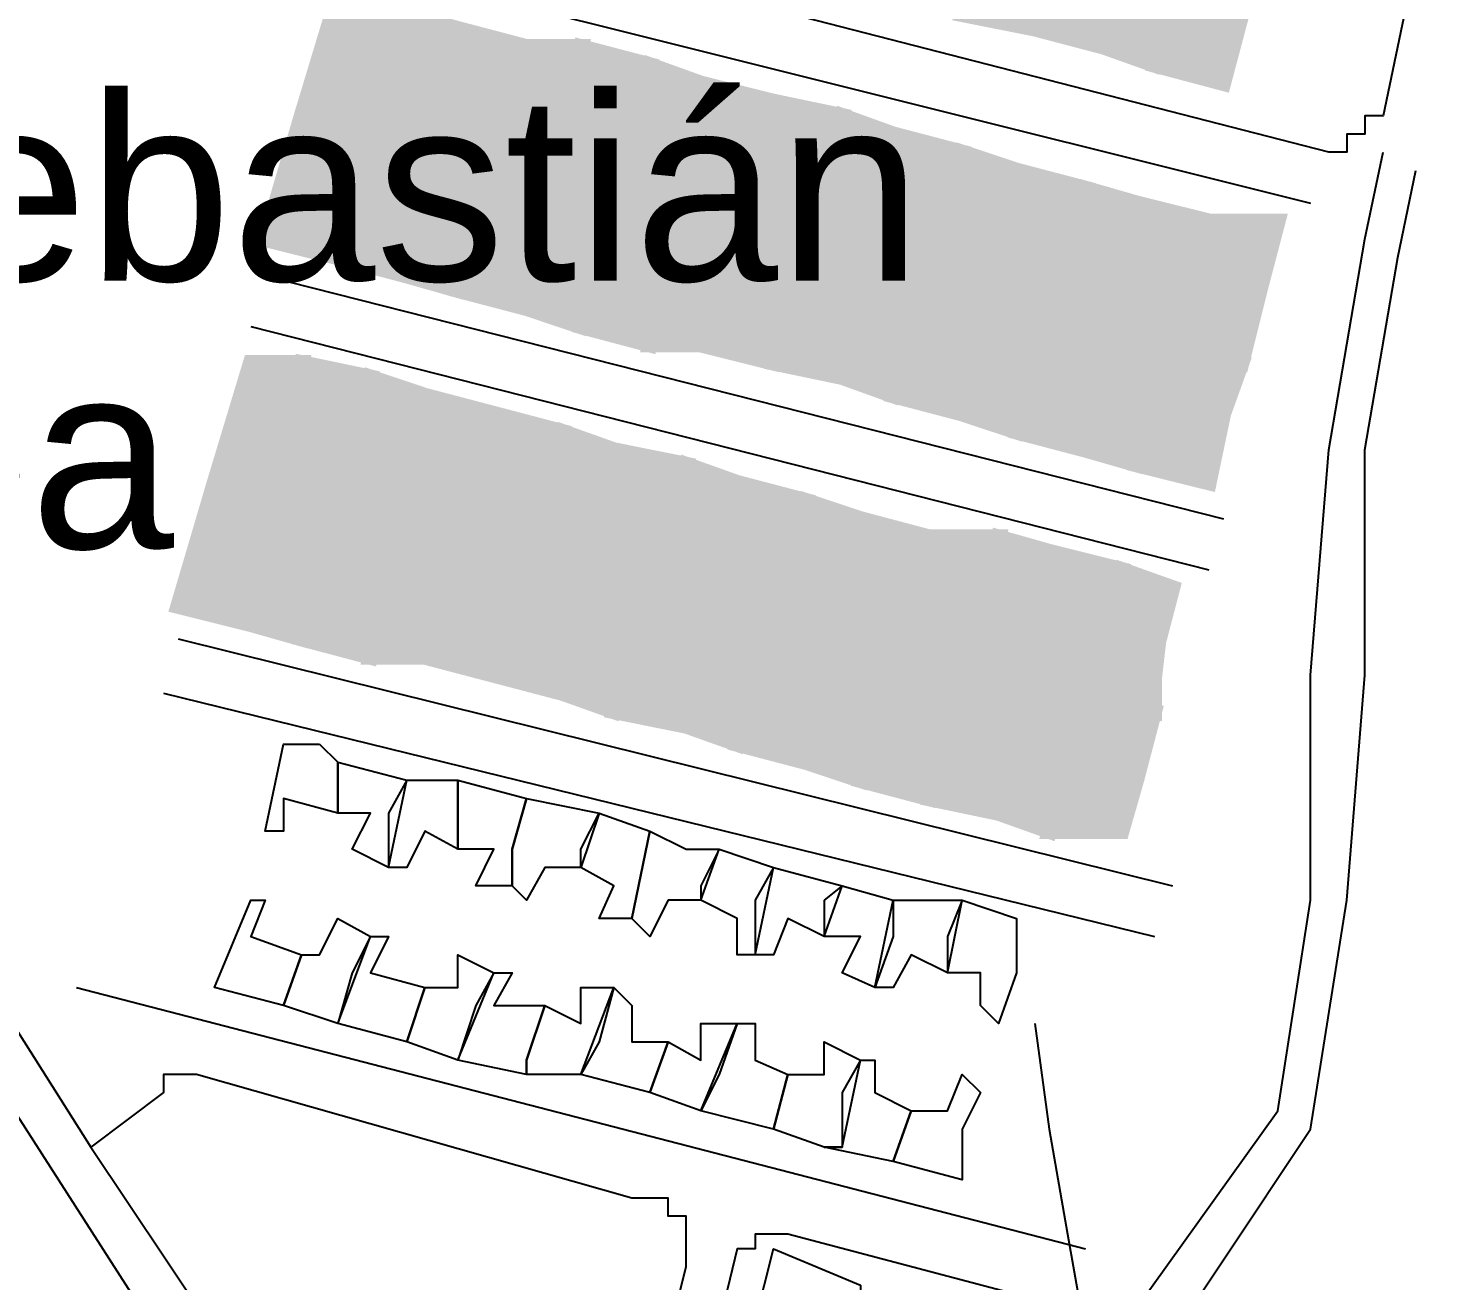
# Model space of a CAD drawing. Header units: millimetres. Extents: x -3588 to 75209, y -3737 to 38254.
# Drawn here: x 28074.4 to 28183.7, y 19218.1 to 19315.5 of the extents above; entities that cross this region are included whole.
import ezdxf

# ---------------------------------------------------------------- set-up
doc = ezdxf.new("R2010")
doc.units = ezdxf.units.MM
for name, color, linetype in [('H', 250, 'Continuous'), ('P', 253, 'Continuous'), ('T', 7, 'Continuous')]:
    doc.layers.add(name, color=color, linetype=linetype)

msp = doc.modelspace()

# ---------------------------------------------------------------- hatches: boundary and pattern name
at = {"layer": 'H', "linetype": 'Continuous'}
for points in [[(28155.473, 19324.774), (28152.64, 19315.171), (28147.279, 19316.58), (28149.824, 19326.182), (28155.473, 19324.774), (28155.473, 19324.774)], [(28159.41, 19323.365), (28158.001, 19313.763), (28152.64, 19315.171), (28155.473, 19324.774), (28159.41, 19323.365), (28159.41, 19323.365)], [(28164.787, 19321.957), (28162.242, 19312.643), (28158.001, 19313.763), (28159.41, 19323.365), (28164.787, 19321.957), (28164.787, 19321.957)], [(28170.148, 19320.533), (28167.604, 19311.219), (28162.242, 19312.643), (28164.787, 19321.957), (28170.148, 19320.533), (28170.148, 19320.533)], [(28103.813, 19316.58), (28101.268, 19306.994), (28095.619, 19308.402), (28098.436, 19318.004), (28103.813, 19316.58), (28103.813, 19316.58)], [(28108.038, 19315.171), (28105.221, 19305.857), (28101.268, 19306.994), (28103.813, 19316.58), (28108.038, 19315.171), (28108.038, 19315.171)], [(28113.399, 19313.763), (28110.582, 19304.449), (28105.221, 19305.857), (28108.038, 19315.171), (28113.399, 19313.763), (28113.399, 19313.763)], [(28117.352, 19313.763), (28114.823, 19303.041), (28110.582, 19304.449), (28113.399, 19313.763), (28117.352, 19313.763), (28117.352, 19313.763)], [(28122.713, 19312.643), (28120.185, 19303.041), (28114.823, 19303.041), (28117.352, 19313.763), (28122.713, 19312.643), (28122.713, 19312.643)], [(28126.954, 19311.219), (28125.546, 19301.632), (28120.185, 19303.041), (28122.713, 19312.643), (28126.954, 19311.219), (28126.954, 19311.219)], [(28132.315, 19309.81), (28129.499, 19300.208), (28125.546, 19301.632), (28126.954, 19311.219), (28132.315, 19309.81), (28132.315, 19309.81)], [(28137.677, 19308.402), (28135.148, 19299.088), (28129.499, 19300.208), (28132.315, 19309.81), (28137.677, 19308.402), (28137.677, 19308.402)], [(28101.268, 19306.994), (28098.436, 19297.679), (28093.074, 19299.088), (28095.619, 19308.402), (28101.268, 19306.994), (28101.268, 19306.994)], [(28141.918, 19306.994), (28139.085, 19297.679), (28135.148, 19299.088), (28137.677, 19308.402), (28141.918, 19306.994), (28141.918, 19306.994)], [(28105.221, 19305.857), (28103.813, 19296.255), (28098.436, 19297.679), (28101.268, 19306.994), (28105.221, 19305.857), (28105.221, 19305.857)], [(28147.279, 19305.857), (28144.462, 19296.255), (28139.085, 19297.679), (28141.918, 19306.994), (28147.279, 19305.857), (28147.279, 19305.857)], [(28110.582, 19304.449), (28108.038, 19294.847), (28103.813, 19296.255), (28105.221, 19305.857), (28110.582, 19304.449), (28110.582, 19304.449)], [(28151.232, 19304.449), (28149.824, 19294.847), (28144.462, 19296.255), (28147.279, 19305.857), (28151.232, 19304.449), (28151.232, 19304.449)], [(28114.823, 19303.041), (28113.399, 19293.438), (28108.038, 19294.847), (28110.582, 19304.449), (28114.823, 19303.041), (28114.823, 19303.041)], [(28156.593, 19303.041), (28154.048, 19293.438), (28149.824, 19294.847), (28151.232, 19304.449), (28156.593, 19303.041), (28156.593, 19303.041)], [(28120.185, 19303.041), (28117.352, 19292.318), (28113.399, 19293.438), (28114.823, 19303.041), (28120.185, 19303.041), (28120.185, 19303.041)], [(28125.546, 19301.632), (28122.713, 19290.894), (28117.352, 19292.318), (28120.185, 19303.041), (28125.546, 19301.632), (28125.546, 19301.632)], [(28160.834, 19301.632), (28159.41, 19292.318), (28154.048, 19293.438), (28156.593, 19303.041), (28160.834, 19301.632), (28160.834, 19301.632)], [(28129.499, 19300.208), (28126.954, 19290.894), (28122.713, 19290.894), (28125.546, 19301.632), (28129.499, 19300.208), (28129.499, 19300.208)], [(28166.195, 19300.208), (28163.363, 19290.894), (28159.41, 19292.318), (28160.834, 19301.632), (28166.195, 19300.208), (28166.195, 19300.208)], [(28135.148, 19299.088), (28132.315, 19289.486), (28126.954, 19290.894), (28129.499, 19300.208), (28135.148, 19299.088), (28135.148, 19299.088)], [(28171.557, 19300.208), (28169.012, 19289.486), (28163.363, 19290.894), (28166.195, 19300.208), (28171.557, 19300.208), (28171.557, 19300.208)], [(28139.085, 19297.679), (28137.677, 19288.077), (28132.315, 19289.486), (28135.148, 19299.088), (28139.085, 19297.679), (28139.085, 19297.679)], [(28144.462, 19296.255), (28141.918, 19286.669), (28137.677, 19288.077), (28139.085, 19297.679), (28144.462, 19296.255), (28144.462, 19296.255)], [(28149.824, 19294.847), (28147.279, 19285.533), (28141.918, 19286.669), (28144.462, 19296.255), (28149.824, 19294.847), (28149.824, 19294.847)], [(28154.048, 19293.438), (28151.232, 19284.124), (28147.279, 19285.533), (28149.824, 19294.847), (28154.048, 19293.438), (28154.048, 19293.438)], [(28159.41, 19292.318), (28156.593, 19282.716), (28151.232, 19284.124), (28154.048, 19293.438), (28159.41, 19292.318), (28159.41, 19292.318)], [(28163.363, 19290.894), (28160.834, 19281.308), (28156.593, 19282.716), (28159.41, 19292.318), (28163.363, 19290.894), (28163.363, 19290.894)], [(28169.012, 19289.486), (28166.195, 19279.883), (28160.834, 19281.308), (28163.363, 19290.894), (28169.012, 19289.486), (28169.012, 19289.486)], [(28095.619, 19289.486), (28093.074, 19278.763), (28088.849, 19279.883), (28091.666, 19289.486), (28095.619, 19289.486), (28095.619, 19289.486)], [(28101.268, 19288.077), (28098.436, 19277.355), (28093.074, 19278.763), (28095.619, 19289.486), (28101.268, 19288.077), (28101.268, 19288.077)], [(28105.221, 19286.669), (28103.813, 19277.355), (28098.436, 19277.355), (28101.268, 19288.077), (28105.221, 19286.669), (28105.221, 19286.669)], [(28110.582, 19285.533), (28108.038, 19275.93), (28103.813, 19277.355), (28105.221, 19286.669), (28110.582, 19285.533), (28110.582, 19285.533)], [(28115.944, 19284.124), (28113.399, 19274.522), (28108.038, 19275.93), (28110.582, 19285.533), (28115.944, 19284.124), (28115.944, 19284.124)], [(28120.185, 19282.716), (28117.352, 19273.114), (28113.399, 19274.522), (28115.944, 19284.124), (28120.185, 19282.716), (28120.185, 19282.716)], [(28125.546, 19281.308), (28122.713, 19271.993), (28117.352, 19273.114), (28120.185, 19282.716), (28125.546, 19281.308), (28125.546, 19281.308)], [(28129.499, 19279.883), (28128.363, 19270.569), (28122.713, 19271.993), (28125.546, 19281.308), (28129.499, 19279.883), (28129.499, 19279.883)], [(28093.074, 19278.763), (28091.666, 19269.161), (28086.305, 19270.569), (28088.849, 19279.883), (28093.074, 19278.763), (28093.074, 19278.763)], [(28135.148, 19278.763), (28132.315, 19269.161), (28128.363, 19270.569), (28129.499, 19279.883), (28135.148, 19278.763), (28135.148, 19278.763)], [(28098.436, 19277.355), (28095.619, 19267.752), (28091.666, 19269.161), (28093.074, 19278.763), (28098.436, 19277.355), (28098.436, 19277.355)], [(28139.085, 19277.355), (28137.677, 19267.752), (28132.315, 19269.161), (28135.148, 19278.763), (28139.085, 19277.355), (28139.085, 19277.355)], [(28103.813, 19277.355), (28101.268, 19266.344), (28095.619, 19267.752), (28098.436, 19277.355), (28103.813, 19277.355), (28103.813, 19277.355)], [(28108.038, 19275.93), (28105.221, 19266.344), (28101.268, 19266.344), (28103.813, 19277.355), (28108.038, 19275.93), (28108.038, 19275.93)], [(28144.462, 19275.93), (28141.918, 19266.344), (28137.677, 19267.752), (28139.085, 19277.355), (28144.462, 19275.93), (28144.462, 19275.93)], [(28113.399, 19274.522), (28110.582, 19265.208), (28105.221, 19266.344), (28108.038, 19275.93), (28113.399, 19274.522), (28113.399, 19274.522)], [(28149.824, 19275.93), (28147.279, 19265.208), (28141.918, 19266.344), (28144.462, 19275.93), (28149.824, 19275.93), (28149.824, 19275.93)], [(28154.048, 19274.522), (28151.232, 19263.8), (28147.279, 19265.208), (28149.824, 19275.93), (28154.048, 19274.522), (28154.048, 19274.522)], [(28117.352, 19273.114), (28115.944, 19263.8), (28110.582, 19265.208), (28113.399, 19274.522), (28117.352, 19273.114), (28117.352, 19273.114)], [(28159.41, 19273.114), (28156.593, 19263.8), (28151.232, 19263.8), (28154.048, 19274.522), (28159.41, 19273.114), (28159.41, 19273.114)], [(28122.713, 19271.993), (28120.185, 19262.391), (28115.944, 19263.8), (28117.352, 19273.114), (28122.713, 19271.993), (28122.713, 19271.993)], [(28163.363, 19271.993), (28162.242, 19262.391), (28156.593, 19263.8), (28159.41, 19273.114), (28163.363, 19271.993), (28163.363, 19271.993)], [(28128.363, 19270.569), (28125.546, 19260.983), (28120.185, 19262.391), (28122.713, 19271.993), (28128.363, 19270.569), (28128.363, 19270.569)], [(28132.315, 19269.161), (28129.499, 19259.559), (28125.546, 19260.983), (28128.363, 19270.569), (28132.315, 19269.161), (28132.315, 19269.161)], [(28137.677, 19267.752), (28135.148, 19258.438), (28129.499, 19259.559), (28132.315, 19269.161), (28137.677, 19267.752), (28137.677, 19267.752)], [(28141.918, 19266.344), (28139.085, 19257.03), (28135.148, 19258.438), (28137.677, 19267.752), (28141.918, 19266.344), (28141.918, 19266.344)], [(28147.279, 19265.208), (28144.462, 19255.606), (28139.085, 19257.03), (28141.918, 19266.344), (28147.279, 19265.208), (28147.279, 19265.208)], [(28151.232, 19263.8), (28149.824, 19254.197), (28144.462, 19255.606), (28147.279, 19265.208), (28151.232, 19263.8), (28151.232, 19263.8)], [(28156.593, 19263.8), (28154.048, 19252.789), (28149.824, 19254.197), (28151.232, 19263.8), (28156.593, 19263.8), (28156.593, 19263.8)], [(28162.242, 19262.391), (28159.41, 19252.789), (28154.048, 19252.789), (28156.593, 19263.8), (28162.242, 19262.391), (28162.242, 19262.391)]]:
    msp.add_hatch(color=256, dxfattribs=at).paths.add_polyline_path(points)

# ---------------------------------------------------------------- linework, layer by layer
at = {"layer": 'P'}
for points in [[(28125.546, 19345.098), (28180.871, 19330.135), (28182.279, 19330.135), (28183.687, 19330.135), (28183.687, 19329.015), (28183.687, 19327.59), (28179.734, 19308.69), (28178.326, 19308.69), (28178.326, 19307.266), (28176.918, 19307.266), (28176.918, 19305.857), (28175.509, 19305.857), (28064.572, 19334.376), (28063.163, 19334.376), (28063.163, 19335.784), (28061.739, 19335.784), (28061.739, 19336.905), (28061.739, 19338.329), (28067.116, 19357.229), (28067.116, 19358.654), (28068.525, 19358.654), (28069.933, 19358.654), (28125.546, 19345.098)], [(28098.436, 19320.821), (28174.101, 19301.904)], [(28158.001, 19212.428), (28171.557, 19231.344), (28174.101, 19247.716), (28174.101, 19265.208), (28175.509, 19282.716), (28178.326, 19299.088), (28179.734, 19305.857)], [(28160.546, 19209.595), (28174.101, 19229.92), (28176.918, 19247.716), (28178.326, 19265.208), (28178.326, 19282.716), (28180.871, 19297.679), (28182.279, 19304.449)], [(28092.802, 19296.255), (28167.316, 19277.355)], [(28091.666, 19292.318), (28166.195, 19273.402)], [(27977.624, 19266.616), (27979.032, 19269.161), (27988.634, 19270.569), (28000.765, 19269.161), (28061.739, 19254.485), (28063.163, 19254.485), (28063.163, 19253.077), (28064.572, 19253.077), (28064.572, 19251.669), (28079.247, 19228.511)], [(27977.624, 19266.616), (27979.032, 19269.161), (27988.634, 19270.569), (28000.765, 19269.161), (28061.739, 19254.485), (28063.163, 19254.485), (28063.163, 19253.077), (28064.572, 19253.077), (28064.572, 19251.669), (28079.247, 19228.511)], [(28086.017, 19268.041), (28163.363, 19248.836)], [(28010.367, 19263.8), (28010.367, 19261.255), (28058.922, 19248.836), (28060.331, 19248.836), (28060.331, 19247.716), (28061.739, 19247.716), (28063.163, 19247.716), (28063.163, 19246.291), (28064.572, 19244.883), (28088.849, 19207.066)], [(28084.896, 19263.8), (28161.954, 19244.883)], [(28097.027, 19259.847), (28098.436, 19258.438), (28098.436, 19254.485), (28094.211, 19255.606), (28094.211, 19253.077), (28092.802, 19253.077), (28094.211, 19259.847), (28097.027, 19259.847)], [(28102.389, 19254.485), (28102.389, 19250.244), (28099.572, 19251.669), (28100.98, 19254.485), (28098.436, 19254.485), (28098.436, 19258.438), (28103.813, 19257.03), (28102.389, 19254.485)], [(28107.766, 19254.485), (28107.766, 19251.669), (28105.221, 19253.077), (28103.813, 19250.244), (28102.389, 19250.244), (28103.813, 19257.03), (28107.766, 19257.03), (28107.766, 19254.485)], [(28111.991, 19251.669), (28111.991, 19248.836), (28109.174, 19248.836), (28110.582, 19251.669), (28107.766, 19251.669), (28107.766, 19257.03), (28113.127, 19255.606), (28111.991, 19251.669)], [(28111.991, 19251.669), (28113.127, 19255.606), (28118.76, 19254.485), (28117.352, 19250.244), (28114.535, 19250.244), (28113.127, 19247.716), (28111.991, 19248.836), (28111.991, 19251.669)], [(28117.352, 19251.669), (28118.76, 19254.485), (28122.713, 19253.077), (28121.305, 19246.291), (28118.76, 19246.291), (28119.897, 19248.836), (28117.352, 19250.244), (28117.352, 19251.669)], [(28126.666, 19248.836), (28126.666, 19247.716), (28124.138, 19247.716), (28122.713, 19244.883), (28121.305, 19246.291), (28122.713, 19253.077), (28125.546, 19251.669), (28128.09, 19251.669), (28126.666, 19248.836)], [(28130.907, 19247.716), (28130.907, 19243.475), (28129.499, 19243.475), (28129.499, 19246.291), (28126.666, 19247.716), (28128.09, 19251.669), (28132.315, 19250.244), (28130.907, 19247.716)], [(28136.268, 19247.716), (28136.268, 19244.883), (28133.452, 19246.291), (28132.315, 19243.475), (28130.907, 19243.475), (28132.315, 19250.244), (28137.677, 19248.836), (28136.268, 19247.716)], [(28141.63, 19244.883), (28140.221, 19240.93), (28137.677, 19242.067), (28139.085, 19244.883), (28136.268, 19244.883), (28137.677, 19248.836), (28141.63, 19247.716), (28141.63, 19244.883)], [(28094.211, 19239.522), (28088.849, 19240.93), (28091.666, 19247.716), (28092.802, 19247.716), (28091.666, 19244.883), (28095.619, 19243.475), (28094.211, 19239.522)], [(28145.871, 19244.883), (28145.871, 19242.067), (28143.038, 19243.475), (28141.63, 19240.93), (28140.221, 19240.93), (28141.63, 19247.716), (28146.991, 19247.716), (28145.871, 19244.883)], [(28151.232, 19242.067), (28149.824, 19238.114), (28148.415, 19239.522), (28148.415, 19242.067), (28145.871, 19242.067), (28146.991, 19247.716), (28151.232, 19246.291), (28151.232, 19242.067)], [(28099.572, 19242.067), (28098.436, 19238.114), (28094.211, 19239.522), (28095.619, 19243.475), (28097.027, 19243.475), (28098.436, 19246.291), (28100.98, 19244.883), (28099.572, 19242.067)], [(28103.813, 19236.705), (28098.436, 19238.114), (28100.98, 19244.883), (28102.389, 19244.883), (28100.98, 19242.067), (28105.221, 19240.93), (28103.813, 19236.705)], [(28109.174, 19239.522), (28107.766, 19235.281), (28103.813, 19236.705), (28105.221, 19240.93), (28107.766, 19240.93), (28107.766, 19243.475), (28110.582, 19242.067), (28109.174, 19239.522)], [(28113.127, 19235.281), (28113.127, 19234.161), (28107.766, 19235.281), (28110.582, 19242.067), (28111.991, 19242.067), (28110.582, 19239.522), (28114.535, 19239.522), (28113.127, 19235.281)], [(28078.111, 19240.93), (28156.593, 19220.606)], [(28118.76, 19236.705), (28117.352, 19234.161), (28113.127, 19234.161), (28113.127, 19235.281), (28114.535, 19239.522), (28117.352, 19238.114), (28117.352, 19240.93), (28119.897, 19240.93), (28118.76, 19236.705)], [(28122.713, 19232.752), (28117.352, 19234.161), (28119.897, 19240.93), (28121.305, 19239.522), (28121.305, 19236.705), (28124.138, 19236.705), (28122.713, 19232.752)], [(28152.64, 19238.114), (28153.776, 19229.92), (28155.185, 19221.742), (28156.593, 19213.836), (28156.593, 19204.234), (28158.001, 19196.056), (28158.001, 19187.862), (28156.593, 19178.548), (28155.185, 19168.946), (28149.824, 19160.768), (28144.462, 19155.406), (28136.268, 19148.621), (28134.86, 19147.213), (28133.452, 19146.092), (28129.499, 19141.851), (28125.546, 19141.851), (28114.535, 19135.082), (28113.127, 19132.537), (28115.944, 19128.296), (28118.76, 19124.343), (28118.76, 19120.118), (28119.897, 19117.574), (28121.305, 19114.757), (28121.305, 19112.212)], [(28128.09, 19234.161), (28126.666, 19231.344), (28122.713, 19232.752), (28124.138, 19236.705), (28126.666, 19235.281), (28126.666, 19238.114), (28129.499, 19238.114), (28128.09, 19234.161)], [(28132.315, 19229.92), (28126.666, 19231.344), (28129.499, 19238.114), (28130.907, 19238.114), (28130.907, 19235.281), (28133.452, 19234.161), (28132.315, 19229.92)], [(28137.677, 19232.752), (28137.677, 19228.511), (28136.268, 19228.511), (28132.315, 19229.92), (28133.452, 19234.161), (28136.268, 19234.161), (28136.268, 19236.705), (28139.085, 19235.281), (28137.677, 19232.752)], [(28141.63, 19227.391), (28136.268, 19228.511), (28137.677, 19228.511), (28139.085, 19235.281), (28140.221, 19235.281), (28140.221, 19232.752), (28143.038, 19231.344), (28141.63, 19227.391)], [(28079.247, 19228.511), (28114.535, 19175.731), (28125.546, 19219.197), (28125.546, 19220.606), (28125.546, 19221.742), (28125.546, 19223.15), (28124.138, 19223.15), (28124.138, 19224.558), (28122.713, 19224.558), (28121.305, 19224.558), (28087.441, 19234.161), (28086.017, 19234.161), (28084.896, 19234.161), (28084.896, 19232.752), (28079.247, 19228.511)], [(28146.991, 19229.92), (28146.991, 19225.967), (28141.63, 19227.391), (28143.038, 19231.344), (28145.871, 19231.344), (28146.991, 19234.161), (28148.415, 19232.752), (28146.991, 19229.92)], [(28144.462, 19163.584), (28156.593, 19213.836), (28156.593, 19214.956), (28156.593, 19216.381), (28155.185, 19216.381), (28153.776, 19216.381), (28133.452, 19221.742), (28132.315, 19221.742), (28130.907, 19221.742), (28130.907, 19220.606), (28129.499, 19220.606), (28117.352, 19170.37)], [(28139.085, 19217.789), (28139.085, 19216.381), (28136.268, 19216.381), (28136.268, 19213.836), (28130.907, 19214.956), (28132.315, 19220.606), (28139.085, 19217.789)]]:
    msp.add_lwpolyline(points, dxfattribs=at)
at = {"layer": 'P', "const_width": 1.2}
for points in [[(28153.776, 19319.412), (28152.64, 19315.46), (28146.991, 19316.58), (28149.824, 19326.182), (28155.185, 19324.774), (28153.776, 19319.412)], [(28159.41, 19318.004), (28158.001, 19314.051), (28152.64, 19315.46), (28155.185, 19324.774), (28159.41, 19323.365), (28159.41, 19318.004)], [(28163.363, 19316.58), (28161.954, 19312.643), (28158.001, 19314.051), (28159.41, 19323.365), (28164.787, 19322.229), (28163.363, 19316.58)], [(28168.74, 19316.58), (28167.316, 19311.219), (28161.954, 19312.643), (28164.787, 19322.229), (28170.148, 19320.821), (28168.74, 19316.58)], [(28102.389, 19312.643), (28100.98, 19307.266), (28095.619, 19308.69), (28098.436, 19318.004), (28103.813, 19316.58), (28102.389, 19312.643)], [(28106.341, 19311.219), (28105.221, 19305.857), (28100.98, 19307.266), (28103.813, 19316.58), (28107.766, 19315.46), (28106.341, 19311.219)], [(28111.991, 19309.81), (28110.582, 19304.449), (28105.221, 19305.857), (28107.766, 19315.46), (28113.127, 19314.051), (28111.991, 19309.81)], [(28115.944, 19308.69), (28114.535, 19303.041), (28110.582, 19304.449), (28113.127, 19314.051), (28117.352, 19314.051), (28115.944, 19308.69)], [(28121.305, 19307.266), (28119.897, 19303.041), (28114.535, 19303.041), (28117.352, 19314.051), (28122.713, 19312.643), (28121.305, 19307.266)], [(28126.666, 19305.857), (28125.546, 19301.904), (28119.897, 19303.041), (28122.713, 19312.643), (28126.666, 19311.219), (28126.666, 19305.857)], [(28130.907, 19304.449), (28129.499, 19300.496), (28125.546, 19301.904), (28126.666, 19311.219), (28132.315, 19309.81), (28130.907, 19304.449)], [(28136.268, 19303.041), (28134.86, 19299.088), (28129.499, 19300.496), (28132.315, 19309.81), (28137.677, 19308.69), (28136.268, 19303.041)], [(28099.572, 19303.041), (28098.436, 19297.679), (28092.802, 19299.088), (28095.619, 19308.69), (28100.98, 19307.266), (28099.572, 19303.041)], [(28140.221, 19301.904), (28139.085, 19297.679), (28134.86, 19299.088), (28137.677, 19308.69), (28141.63, 19307.266), (28140.221, 19301.904)], [(28103.813, 19301.904), (28103.813, 19296.255), (28098.436, 19297.679), (28100.98, 19307.266), (28105.221, 19305.857), (28103.813, 19301.904)], [(28145.871, 19301.904), (28144.462, 19296.255), (28139.085, 19297.679), (28141.63, 19307.266), (28146.991, 19305.857), (28145.871, 19301.904)], [(28109.174, 19300.496), (28107.766, 19295.135), (28103.813, 19296.255), (28105.221, 19305.857), (28110.582, 19304.449), (28109.174, 19300.496)], [(28149.824, 19300.496), (28149.824, 19295.135), (28144.462, 19296.255), (28146.991, 19305.857), (28151.232, 19304.449), (28149.824, 19300.496)], [(28114.535, 19299.088), (28113.127, 19293.727), (28107.766, 19295.135), (28110.582, 19304.449), (28114.535, 19303.041), (28114.535, 19299.088)], [(28155.185, 19299.088), (28153.776, 19293.727), (28149.824, 19295.135), (28151.232, 19304.449), (28156.593, 19303.041), (28155.185, 19299.088)], [(28118.76, 19297.679), (28117.352, 19292.318), (28113.127, 19293.727), (28114.535, 19303.041), (28119.897, 19303.041), (28118.76, 19297.679)], [(28124.138, 19296.255), (28122.713, 19290.894), (28117.352, 19292.318), (28119.897, 19303.041), (28125.546, 19301.904), (28124.138, 19296.255)], [(28160.546, 19297.679), (28159.41, 19292.318), (28153.776, 19293.727), (28156.593, 19303.041), (28160.546, 19301.904), (28160.546, 19297.679)], [(28128.09, 19295.135), (28126.666, 19290.894), (28122.713, 19290.894), (28125.546, 19301.904), (28129.499, 19300.496), (28128.09, 19295.135)], [(28164.787, 19296.255), (28163.363, 19290.894), (28159.41, 19292.318), (28160.546, 19301.904), (28166.195, 19300.496), (28164.787, 19296.255)], [(28133.452, 19293.727), (28132.315, 19289.486), (28126.666, 19290.894), (28129.499, 19300.496), (28134.86, 19299.088), (28133.452, 19293.727)], [(28170.148, 19295.135), (28168.74, 19289.486), (28163.363, 19290.894), (28166.195, 19300.496), (28171.557, 19300.496), (28170.148, 19295.135)], [(28137.677, 19292.318), (28137.677, 19288.365), (28132.315, 19289.486), (28134.86, 19299.088), (28139.085, 19297.679), (28137.677, 19292.318)], [(28143.038, 19290.894), (28141.63, 19286.941), (28137.677, 19288.365), (28139.085, 19297.679), (28144.462, 19296.255), (28143.038, 19290.894)], [(28148.415, 19289.486), (28146.991, 19285.533), (28141.63, 19286.941), (28144.462, 19296.255), (28149.824, 19295.135), (28148.415, 19289.486)], [(28152.64, 19289.486), (28151.232, 19284.124), (28146.991, 19285.533), (28149.824, 19295.135), (28153.776, 19293.727), (28152.64, 19289.486)], [(28158.001, 19288.365), (28156.593, 19282.716), (28151.232, 19284.124), (28153.776, 19293.727), (28159.41, 19292.318), (28158.001, 19288.365)], [(28161.954, 19286.941), (28160.546, 19281.58), (28156.593, 19282.716), (28159.41, 19292.318), (28163.363, 19290.894), (28161.954, 19286.941)], [(28167.316, 19285.533), (28166.195, 19280.171), (28160.546, 19281.58), (28163.363, 19290.894), (28168.74, 19289.486), (28167.316, 19285.533)], [(28094.211, 19284.124), (28092.802, 19278.763), (28088.849, 19280.171), (28091.666, 19289.486), (28095.619, 19289.486), (28094.211, 19284.124)], [(28099.572, 19282.716), (28098.436, 19277.355), (28092.802, 19278.763), (28095.619, 19289.486), (28100.98, 19288.365), (28099.572, 19282.716)], [(28105.221, 19281.58), (28103.813, 19277.355), (28098.436, 19277.355), (28100.98, 19288.365), (28105.221, 19286.941), (28105.221, 19281.58)], [(28109.174, 19280.171), (28107.766, 19275.93), (28103.813, 19277.355), (28105.221, 19286.941), (28110.582, 19285.533), (28109.174, 19280.171)], [(28114.535, 19278.763), (28113.127, 19274.81), (28107.766, 19275.93), (28110.582, 19285.533), (28115.944, 19284.124), (28114.535, 19278.763)], [(28118.76, 19277.355), (28117.352, 19273.402), (28113.127, 19274.81), (28115.944, 19284.124), (28119.897, 19282.716), (28118.76, 19277.355)], [(28124.138, 19277.355), (28122.713, 19271.993), (28117.352, 19273.402), (28119.897, 19282.716), (28125.546, 19281.58), (28124.138, 19277.355)], [(28128.09, 19275.93), (28128.09, 19270.569), (28122.713, 19271.993), (28125.546, 19281.58), (28129.499, 19280.171), (28128.09, 19275.93)], [(28092.802, 19274.81), (28091.666, 19269.161), (28086.017, 19270.569), (28088.849, 19280.171), (28092.802, 19278.763), (28092.802, 19274.81)], [(28133.452, 19274.81), (28132.315, 19269.161), (28128.09, 19270.569), (28129.499, 19280.171), (28134.86, 19278.763), (28133.452, 19274.81)], [(28097.027, 19273.402), (28095.619, 19268.041), (28091.666, 19269.161), (28092.802, 19278.763), (28098.436, 19277.355), (28097.027, 19273.402)], [(28139.085, 19273.402), (28137.677, 19268.041), (28132.315, 19269.161), (28134.86, 19278.763), (28139.085, 19277.355), (28139.085, 19273.402)], [(28102.389, 19271.993), (28100.98, 19266.616), (28095.619, 19268.041), (28098.436, 19277.355), (28103.813, 19277.355), (28102.389, 19271.993)], [(28106.341, 19270.569), (28105.221, 19266.616), (28100.98, 19266.616), (28103.813, 19277.355), (28107.766, 19275.93), (28106.341, 19270.569)], [(28143.038, 19271.993), (28141.63, 19266.616), (28137.677, 19268.041), (28139.085, 19277.355), (28144.462, 19275.93), (28143.038, 19271.993)], [(28111.991, 19269.161), (28110.582, 19265.208), (28105.221, 19266.616), (28107.766, 19275.93), (28113.127, 19274.81), (28111.991, 19269.161)], [(28148.415, 19270.569), (28146.991, 19265.208), (28141.63, 19266.616), (28144.462, 19275.93), (28149.824, 19275.93), (28148.415, 19270.569)], [(28152.64, 19269.161), (28151.232, 19263.8), (28146.991, 19265.208), (28149.824, 19275.93), (28153.776, 19274.81), (28152.64, 19269.161)], [(28115.944, 19268.041), (28115.944, 19263.8), (28110.582, 19265.208), (28113.127, 19274.81), (28117.352, 19273.402), (28115.944, 19268.041)], [(28158.001, 19268.041), (28156.593, 19263.8), (28151.232, 19263.8), (28153.776, 19274.81), (28159.41, 19273.402), (28158.001, 19268.041)], [(28121.305, 19266.616), (28119.897, 19262.391), (28115.944, 19263.8), (28117.352, 19273.402), (28122.713, 19271.993), (28121.305, 19266.616)], [(28161.954, 19266.616), (28161.954, 19262.391), (28156.593, 19263.8), (28159.41, 19273.402), (28163.363, 19271.993), (28161.954, 19266.616)], [(28126.666, 19265.208), (28125.546, 19261.255), (28119.897, 19262.391), (28122.713, 19271.993), (28128.09, 19270.569), (28126.666, 19265.208)], [(28130.907, 19265.208), (28129.499, 19259.847), (28125.546, 19261.255), (28128.09, 19270.569), (28132.315, 19269.161), (28130.907, 19265.208)], [(28136.268, 19263.8), (28134.86, 19258.438), (28129.499, 19259.847), (28132.315, 19269.161), (28137.677, 19268.041), (28136.268, 19263.8)], [(28140.221, 19262.391), (28139.085, 19257.03), (28134.86, 19258.438), (28137.677, 19268.041), (28141.63, 19266.616), (28140.221, 19262.391)], [(28145.871, 19261.255), (28144.462, 19255.606), (28139.085, 19257.03), (28141.63, 19266.616), (28146.991, 19265.208), (28145.871, 19261.255)], [(28149.824, 19259.847), (28149.824, 19254.485), (28144.462, 19255.606), (28146.991, 19265.208), (28151.232, 19263.8), (28149.824, 19259.847)], [(28155.185, 19258.438), (28153.776, 19253.077), (28149.824, 19254.485), (28151.232, 19263.8), (28156.593, 19263.8), (28155.185, 19258.438)], [(28160.546, 19257.03), (28159.41, 19253.077), (28153.776, 19253.077), (28156.593, 19263.8), (28161.954, 19262.391), (28160.546, 19257.03)]]:
    msp.add_lwpolyline(points, dxfattribs=at)

# ---------------------------------------------------------------- texts
at = {"layer": 'T', "char_height": 14.40334, "attachment_point": 1}
for s, insert in [('{\\fArial|b0|i0|c0|p18;San Sebastián}', (28012.992, 19310.274)), ('{\\fArial|b0|i0|c0|p18;III etapa}', (28012.992, 19289.47))]:
    msp.add_mtext(s, dxfattribs=dict(at, insert=insert))

doc.saveas('drawing.dxf')
